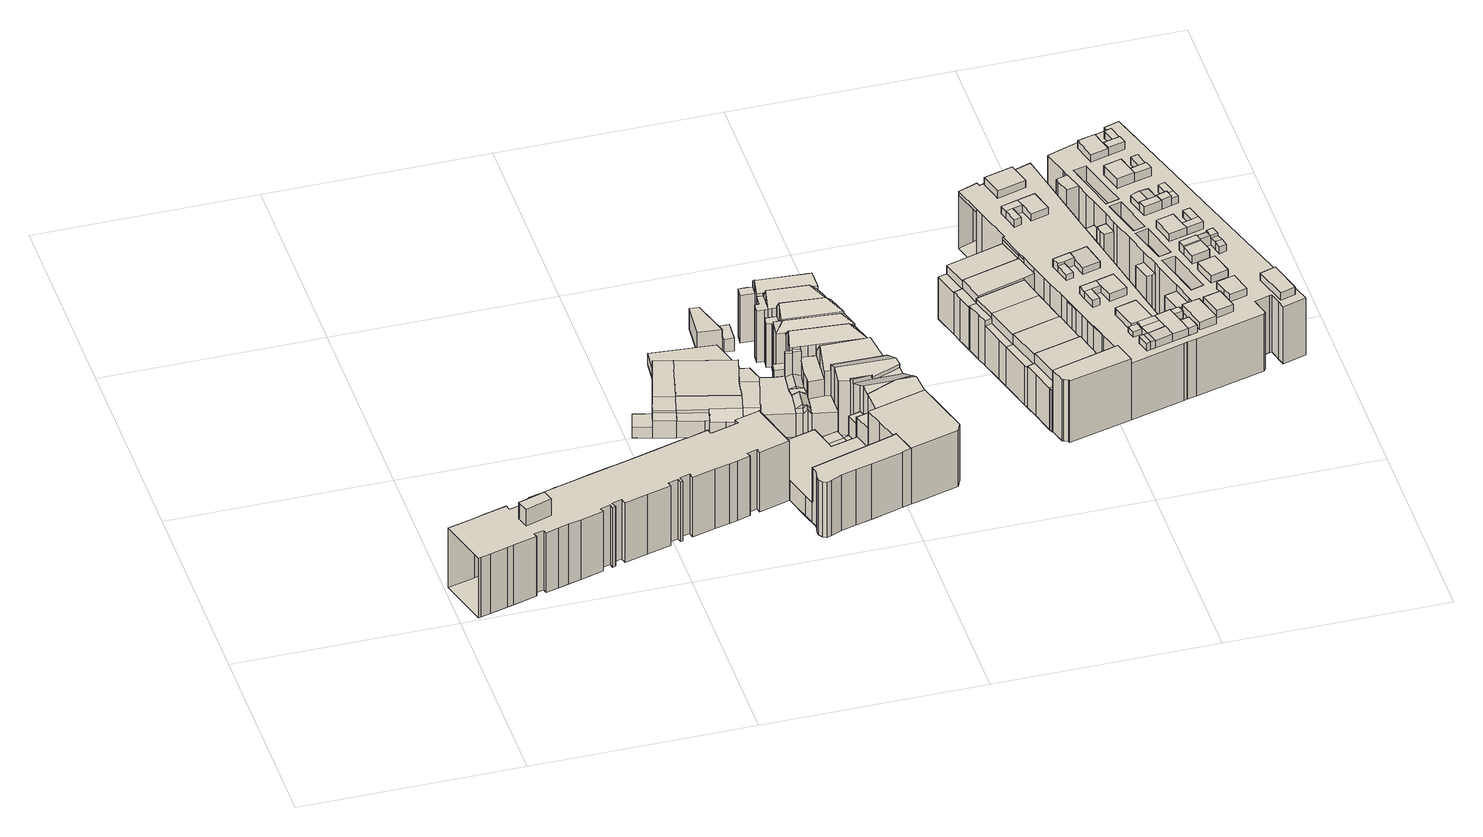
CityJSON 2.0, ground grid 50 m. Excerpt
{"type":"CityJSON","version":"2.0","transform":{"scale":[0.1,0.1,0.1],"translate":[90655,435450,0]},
"CityObjects":{
"building1":{"type":"Building","attributes":{"TerrainHeight":3.5,"bron_tex":"UltraCAM-X 10cm juni 2008","voll_tex":"complete","bron_geo":"Lidar 15-30 punten - nov. 2008","status":"1"},"geometry":[{"type":"MultiSurface","lod":"2","boundaries":[[[0,1,2,3]],[[4,5,6,7,8,9,10,11,12,13,14,15,16,17,18,19,20,21,22,23,24,25,26,27,28,29,26,25,30,31,32,33,34,35,36,37,38,39,40,41,42,43,44,45,46,47,48,49,50,51,52,53,54,55,56,57,58,59,60,61,62,63,64,65,66,67,68,69,70,71,72,73]],[[74,75,76,77,78,79,80,81,82,83,84,85,86,87,88,89,90,91,92,93,94,95,96,97,98,99,100,101,102,103,104,105,106,107,108,109,110,111,112,113,114,115,116,117,118,119,120,121,122,123,124,125,126,127,128,129,130,131]],[[0,3,26,29]],[[3,2,27,26]],[[2,1,28,27]],[[1,0,29,28]],[[38,37,123,122]],[[37,36,124,123]],[[36,35,125,124]],[[35,34,126,125]],[[34,33,127,126]],[[33,32,128,127]],[[32,31,129,128]],[[31,30,130,129]],[[30,25,131,130]],[[25,24,132,131]],[[24,23,74,132]],[[23,22,133,74]],[[22,21,75,133]],[[21,20,134,75]],[[20,19,76,134]],[[19,18,135,76]],[[18,17,77,135]],[[17,16,78,77]],[[16,15,79,78]],[[15,14,80,79]],[[14,13,81,80]],[[13,12,136,81]],[[12,11,82,136]],[[11,10,83,82]],[[10,9,84,83]],[[9,8,85,84]],[[8,7,86,85]],[[7,6,87,86]],[[5,4,89,88]],[[4,73,90,89]],[[73,72,91,90]],[[72,71,92,91]],[[71,70,93,92]],[[70,69,137,93]],[[69,68,94,137]],[[68,67,95,94]],[[67,66,96,95]],[[66,65,97,96]],[[65,64,98,97]],[[64,63,99,98]],[[63,62,100,99]],[[62,61,101,100]],[[61,60,102,101]],[[60,59,103,102]],[[59,58,104,103]],[[58,57,105,104]],[[57,56,106,105]],[[56,55,107,106]],[[55,54,108,107]],[[54,53,109,108]],[[53,52,110,109]],[[52,51,111,110]],[[51,50,112,111]],[[50,49,138,112]],[[49,48,113,138]],[[48,47,114,113]],[[47,46,115,114]],[[46,45,116,115]],[[45,44,117,116]],[[44,43,118,117]],[[43,42,139,118]],[[42,41,119,139]],[[41,40,120,119]],[[40,39,121,120]]]}]},
"building2":{"type":"Building","attributes":{"TerrainHeight":2.77,"bron_tex":"UltraCAM-X 10cm juni 2008","voll_tex":"complete","bron_geo":"Lidar 15-30 punten - nov. 2008","status":"1"},"geometry":[{"type":"MultiSurface","lod":"2","boundaries":[[[140,141,142,143,144]],[[145,146,147,148,149]],[[140,144,146,145]],[[144,143,147,146]],[[143,142,148,147]],[[142,141,150,151]]]}]},
"building3":{"type":"Building","attributes":{"TerrainHeight":3.43,"bron_tex":"UltraCAM-X 10cm juni 2008","voll_tex":"complete","bron_geo":"Lidar 15-30 punten - nov. 2008","status":"1"},"geometry":[{"type":"MultiSurface","lod":"2","boundaries":[[[152,153,154,155,156,157,158,159,160,161,162,163,164,165,166]],[[167,168,169,170,171,172,173,174,175,176,177,178]],[[179,180,181,182,183,184,185,186,187,188,189,190,191,192,193,194,195,196,197,198,199,200,88,87]],[[201,202,88,87]],[[202,201,6,5]],[[152,166,178,177]],[[164,163,188,187]],[[163,162,189,188]],[[162,161,190,189]],[[161,160,191,190]],[[160,159,192,191]],[[159,158,193,192]],[[158,157,194,193]],[[157,156,195,194]],[[156,155,196,195]],[[155,154,197,196]],[[154,153,198,197]],[[153,152,203,198]],[[173,172,179,87]],[[172,171,180,179]],[[171,170,181,180]],[[170,169,182,181]],[[177,176,199,203]],[[176,175,200,199]],[[175,174,88,200]]]}]},
"building4":{"type":"Building","attributes":{"TerrainHeight":2.55,"bron_tex":"UltraCAM-X 10cm juni 2008","voll_tex":"complete","bron_geo":"Lidar 15-30 punten - nov. 2008","status":"1"},"geometry":[{"type":"MultiSurface","lod":"2","boundaries":[[[204,205,206,207]],[[208,209,210,211]],[[212,213,214,215,216,217,218,219]],[[220,221,222,223]],[[224,225,226,227]],[[225,228,229,226]],[[230,231,232,233]],[[234,235,236,237,238]],[[239,240,241,242,243,244]],[[245,246,247,248]],[[249,250,251,252,253,254,255,256,257,258]],[[259,260,261]],[[262,263,264,265,266,267,268]],[[268,267,269,270]],[[271,272,273,274,275]],[[274,273,276]],[[275,274,276,277]],[[209,278,279,280,210]],[[281,282,283,284,285]],[[286,287,288,289,290]],[[291,208,211,292,293]],[[283,294,295,284]],[[292,211,296,297]],[[298,299,300,301,302]],[[303,304,305,306]],[[307,308,309,310]],[[311,307,310,312]],[[251,313,314,252]],[[313,315,316,314]],[[317,318,319,320,321,151,150]],[[322,323,324,325,326,327,328,329,330,331,332,333,334,335,336,145,149,148,337,338,339,340]],[[259,261,265,264]],[[261,260,341,342]],[[260,259,326,325]],[[262,268,343,240]],[[267,266,324,344]],[[266,265,345,346]],[[264,263,327,326]],[[263,262,347,327]],[[268,270,241,343]],[[270,269,273,272]],[[269,267,344,348]],[[349,280,288]],[[280,279,318,317]],[[350,285,301]],[[285,284,209,351]],[[283,282,331,352]],[[282,281,353,331]],[[286,354,211]],[[290,289,141,355]],[[289,288,317,150]],[[349,287,210]],[[287,286,211,210]],[[291,293,206,356]],[[293,292,357,336]],[[208,291,306,305]],[[284,295,278,209]],[[294,283,352,330]],[[292,297,145,357]],[[297,296,355,140]],[[296,354,290]],[[350,300,281]],[[300,299,332,353]],[[299,298,358,332]],[[303,306,356,205]],[[305,304,298,302]],[[304,303,333,358]],[[212,219,316,359]],[[219,218,223,222]],[[218,217,309,308]],[[215,214,360,322]],[[213,212,243,242]],[[220,361,311]],[[362,223,308]],[[222,363,316]],[[364,221,252]],[[221,220,253,252]],[[365,226,366]],[[225,224,328,367]],[[226,368,366]],[[228,225,367,369]],[[230,233,236,235]],[[232,231,217,216]],[[231,230,310,309]],[[234,238,255,254]],[[238,237,340,370]],[[235,234,312,310]],[[239,244,229,228]],[[240,239,369,347]],[[245,248,251,250]],[[248,371,251]],[[247,246,224,227]],[[246,245,372,328]],[[249,258,330,329]],[[373,257,279,278]],[[258,373,295,294]],[[257,256,319,318]],[[256,255,370,339]],[[250,249,329,372]],[[362,307,374]],[[311,312,254,253]],[[307,361,374]],[[364,314,375]],[[313,371,247]],[[314,363,375]],[[359,315,244,243]],[[365,313,227]],[[315,368,229]],[[271,275,376,213]],[[272,271,242,241]],[[276,273,348,323]],[[275,277,214,376]],[[277,276,323,360]],[[151,321,337,148]],[[321,320,338,337]],[[320,319,339,338]],[[204,207,335,334]],[[207,206,336,335]],[[205,204,334,333]],[[351,208,302,301]]]}]},
"building5":{"type":"Building","attributes":{"TerrainHeight":3.27,"bron_tex":"UltraCAM-X 10cm juni 2008","voll_tex":"complete","bron_geo":"Lidar 15-30 punten - nov. 2008","status":"1"},"geometry":[{"type":"MultiSurface","lod":"2","boundaries":[[[377,378,379,380,381]],[[382,383,384,385,386]],[[378,377,382,386]],[[377,381,383,382]],[[381,380,384,383]],[[380,379,387,388]],[[379,378,386,385]]]}]},
"building6":{"type":"Building","attributes":{"TerrainHeight":3.29,"bron_tex":"UltraCAM-X 10cm juni 2008","voll_tex":"complete","bron_geo":"Lidar 15-30 punten - nov. 2008","status":"1"},"geometry":[{"type":"MultiSurface","lod":"2","boundaries":[[[388,387,389,390,391]],[[384,392,393,394,385]],[[388,391,392,384]],[[391,390,393,392]],[[390,389,394,393]],[[389,387,385,394]]]}]},
"building7":{"type":"Building","attributes":{"TerrainHeight":3.61,"bron_tex":"UltraCAM-X 10cm juni 2008","voll_tex":"complete","bron_geo":"Lidar 15-30 punten - nov. 2008","status":"1"},"geometry":[{"type":"MultiSurface","lod":"2","boundaries":[[[395,396,397,398]],[[399,400,401,402]],[[403,404,405,406]],[[404,407,408,405]],[[342,341,409,410,411,412,413]],[[414,346,345]],[[410,415,411]],[[325,324,416,417,418,419,420,421,422]],[[342,413,414,345]],[[413,412,416,423]],[[410,409,402,424]],[[409,341,325,422]],[[346,414,423,324]],[[415,410,424,401]],[[395,398,425,421]],[[397,396,426,417]],[[396,395,405,408]],[[399,402,422,425]],[[401,400,417,427]],[[400,399,398,397]],[[403,406,420,419]],[[406,405,421,420]],[[404,403,419,428]],[[408,407,418,426]],[[407,404,428,418]]]}]},
"building8":{"type":"Building","attributes":{"TerrainHeight":3.09,"bron_tex":"UltraCAM-X 10cm juni 2008","voll_tex":"complete","bron_geo":"Lidar 15-30 punten - nov. 2008","status":"1"},"geometry":[{"type":"MultiSurface","lod":"2","boundaries":[[[429,430,431,432,433]],[[434,435,436,437,431,430]],[[431,437,432]],[[434,430,429]],[[438,439,440,441,442]],[[443,444,445]],[[446,447,448]],[[448,445,444,446]],[[443,447,446,444]],[[449,450,323,322,340,451,452,453,454]],[[429,433,440,439]],[[437,436,360,323]],[[436,435,322,360]],[[455,434,237,236]],[[456,455,233,232]],[[435,456,216,215]],[[432,437,323,457]],[[434,429,451,340]],[[438,442,453,452]],[[442,441,454,453]],[[439,438,452,451]],[[443,445,449,454]],[[448,447,457,450]],[[445,448,450,449]],[[447,458,433,432]],[[458,443,441,440]]]}]},
"building9":{"type":"Building","attributes":{"TerrainHeight":3.36,"bron_tex":"UltraCAM-X 10cm juni 2008","voll_tex":"complete","bron_geo":"Lidar 15-30 punten - nov. 2008","status":"1"},"geometry":[{"type":"MultiSurface","lod":"2","boundaries":[[[459,460,461,462,463,464,465,466,467,468,469]],[[183,470,471,472,473,474,475,187,186,185,184]],[[460,459,470,183]],[[459,469,471,470]],[[469,468,472,471]],[[468,467,473,472]],[[467,466,474,473]],[[466,465,475,474]],[[465,464,187,475]],[[464,463,165,164]],[[463,462,166,165]],[[462,461,167,178]],[[461,460,168,167]]]}]},
"building10":{"type":"Building","attributes":{"TerrainHeight":3.51,"bron_tex":"UltraCAM-X 10cm juni 2008","voll_tex":"complete","bron_geo":"Lidar 15-30 punten - nov. 2008","status":"1"},"geometry":[{"type":"MultiSurface","lod":"2","boundaries":[[[476,477,478,479,480]],[[481,482,483,484,485]],[[486,481,485]],[[417,416,470,183,182]],[[482,481,411,415]],[[485,484,470,487]],[[484,483,488,470]],[[483,482,476,480]],[[481,486,412,411]],[[486,485,487,416]],[[477,476,427,417]],[[480,479,183,488]],[[479,478,169,168]],[[478,477,417,182]]]}]},
"building11":{"type":"Building","attributes":{"TerrainHeight":3.17,"bron_tex":"UltraCAM-X 10cm juni 2008","voll_tex":"complete","bron_geo":"Lidar 15-30 punten - nov. 2008","status":"1"},"geometry":[{"type":"MultiSurface","lod":"2","boundaries":[[[489,490,491,492,493,494,495]],[[496,497,498,499]],[[500,501,497,496]],[[497,501,498]],[[502,450,449,503,504,505]],[[496,499,491,506]],[[499,498,502,507]],[[500,496,506,490]],[[501,500,508,450]],[[498,501,450,502]],[[494,493,505,504]],[[493,492,509,505]],[[492,491,507,509]],[[490,489,449,508]],[[489,495,503,449]],[[495,494,504,503]]]}]},
"building12":{"type":"Building","attributes":{"TerrainHeight":3.29,"bron_tex":"UltraCAM-X 10cm juni 2008","voll_tex":"complete","bron_geo":"Lidar 15-30 punten - nov. 2008","status":"1"},"geometry":[{"type":"MultiSurface","lod":"2","boundaries":[[[510,511,512,513,514,515,516]],[[517,518,519,520]],[[518,521,519]],[[522,523,521,518,517]],[[524,502,505,525,526,527,528]],[[517,529,530]],[[520,519,524,531]],[[519,521,502,524]],[[522,517,530,512]],[[521,523,509,502]],[[523,522,532,509]],[[510,516,526,525]],[[516,515,527,526]],[[515,514,528,527]],[[514,513,531,528]],[[513,529,520]],[[512,511,505,532]],[[511,510,525,505]]]}]},
"building13":{"type":"Building","attributes":{"TerrainHeight":3.31,"bron_tex":"UltraCAM-X 10cm juni 2008","voll_tex":"complete","bron_geo":"Lidar 15-30 punten - nov. 2008","status":"1"},"geometry":[{"type":"MultiSurface","lod":"2","boundaries":[[[533,534,535,536,537]],[[534,538,539,540,535]],[[541,542,543,544,545]],[[546,524,528,547,548,549]],[[541,545,549,548]],[[545,544,550,549]],[[544,543,551,550]],[[542,541,548,547]],[[534,533,547,552]],[[533,537,543,542]],[[537,536,546,551]],[[536,535,553,546]],[[538,534,552,528]],[[535,540,524,553]],[[540,539,531,524]],[[539,538,528,531]]]}]},
"building14":{"type":"Building","attributes":{"TerrainHeight":3.28,"bron_tex":"UltraCAM-X 10cm juni 2008","voll_tex":"complete","bron_geo":"Lidar 15-30 punten - nov. 2008","status":"1"},"geometry":[{"type":"MultiSurface","lod":"2","boundaries":[[[554,555,556,557]],[[558,559,560,561,562,563]],[[564,565,566,567,568]],[[569,570,571,572,573,574]],[[555,554,575,576]],[[554,557,559,558]],[[556,555,565,564]],[[558,563,577,578]],[[562,561,579,580]],[[561,560,581,579]],[[582,583,584,585]],[[583,582,563,562]],[[566,565,586,587]],[[568,567,574,573]],[[567,566,569,574]]]}]},
"building15":{"type":"Building","attributes":{"TerrainHeight":3.28,"bron_tex":"UltraCAM-X 10cm juni 2008","voll_tex":"complete","bron_geo":"Lidar 15-30 punten - nov. 2008","status":"1"},"geometry":[{"type":"MultiSurface","lod":"2","boundaries":[[[557,556,588,589]],[[590,560,559,591]],[[592,593,564,568,594,595]],[[596,597,598,599,600,601,602,603,604,605]],[[572,606,607,608,609,610,611,612,573]],[[557,589,591,559]],[[588,556,564,593]],[[560,590,613,581]],[[614,615,616,617]],[[592,595,612,611]],[[595,594,618,612]],[[594,568,573,618]],[[598,597,593,592]],[[597,596,589,588]],[[596,605,590,591]],[[605,604,619,620]],[[604,603,615,614]],[[603,602,607,606]],[[602,601,608,607]],[[601,600,609,608]],[[600,599,610,609]],[[599,598,611,610]]]}]},
"building16":{"type":"Building","attributes":{"TerrainHeight":3.72,"bron_tex":"UltraCAM-X 10cm juni 2008","voll_tex":"complete","bron_geo":"Lidar 15-30 punten - nov. 2008","status":"1"},"geometry":[{"type":"MultiSurface","lod":"2","boundaries":[[[621,622,576,575]],[[623,624,578,577,625,626,627]],[[586,628,629,630,587]],[[631,632,633,570,569]],[[622,621,634,635]],[[621,575,578,624]],[[576,622,628,586]],[[624,623,636,637]],[[638,639,625,577]],[[640,641,623,627]],[[629,628,642,643]],[[587,630,644,569]],[[630,629,631,644]]]}]},
"building17":{"type":"Building","attributes":{"TerrainHeight":3.9,"bron_tex":"UltraCAM-X 10cm juni 2008","voll_tex":"complete","bron_geo":"Lidar 15-30 punten - nov. 2008","status":"1"},"geometry":[{"type":"MultiSurface","lod":"2","boundaries":[[[645,646,635,634]],[[647,648,649,650,637,636]],[[651,643,642,652,653]],[[654,655,656,632,631]],[[645,634,637,650]],[[635,646,652,642]],[[657,658,647,636]],[[643,651,659,631]],[[651,653,654,659]]]}]},
"building18":{"type":"Building","attributes":{"TerrainHeight":3.89,"bron_tex":"UltraCAM-X 10cm juni 2008","voll_tex":"complete","bron_geo":"Lidar 15-30 punten - nov. 2008","status":"1"},"geometry":[{"type":"MultiSurface","lod":"2","boundaries":[[[660,646,645,661,662,663]],[[664,665,666,667,668]],[[669,670,671,672]],[[673,674,675,676,655,654]],[[660,663,677,678]],[[663,662,679,680]],[[662,661,675,674]],[[661,645,669,672]],[[646,660,668,667]],[[664,668,678,673]],[[667,666,653,652]],[[666,665,681,654]],[[665,664,673,681]],[[672,671,676,675]],[[670,669,650,649]],[[682,683,684,685]],[[683,682,673,686]]]}]},
"building19":{"type":"Building","attributes":{"TerrainHeight":4.02,"bron_tex":"UltraCAM-X 10cm juni 2008","voll_tex":"complete","bron_geo":"Lidar 15-30 punten - nov. 2008","status":"1"},"geometry":[{"type":"MultiSurface","lod":"2","boundaries":[[[680,679,687]],[[688,689,690,691,692,693]],[[694,695,696,697,685,684]],[[698,699,700,701,674,673]],[[680,687,702,677]],[[692,691,703,704]],[[689,688,674,701]],[[688,693,687,679]],[[693,692,695,694]],[[705,706,691,690]],[[696,695,707,708]],[[694,684,686,702]],[[685,697,709,673]],[[697,696,698,709]]]}]},
"building20":{"type":"Building","attributes":{"TerrainHeight":4.2,"bron_tex":"UltraCAM-X 10cm juni 2008","voll_tex":"complete","bron_geo":"Lidar 15-30 punten - nov. 2008","status":"1"},"geometry":[{"type":"MultiSurface","lod":"2","boundaries":[[[704,703,710,711,712]],[[707,713,714,715,708]],[[716,717,699,698]],[[712,711,718,719]],[[711,710,717,718]],[[704,712,713,707]],[[720,721,710,703]],[[715,714,722,716]],[[714,713,719,722]],[[708,715,716,698]]]}]},
"building21":{"type":"Building","attributes":{"TerrainHeight":3.38,"bron_tex":"UltraCAM-X 10cm juni 2008","voll_tex":"complete","bron_geo":"Lidar 15-30 punten - nov. 2008","status":"1"},"geometry":[{"type":"MultiSurface","lod":"2","boundaries":[[[723,724,725,726]],[[727,728,729,730]],[[731,732,733,734,735]],[[736,737,738,739,740]],[[741,742,743,737,736]],[[742,744,745,743]],[[746,747,748,749]],[[750,751,752,753]],[[754,755,756,757,758]],[[759,760,761,762,763]],[[764,765,766,767]],[[768,769,770,771]],[[772,773,774,775,776]],[[777,778,779,773,772]],[[778,780,781,779]],[[782,783,784,785,786]],[[787,788,789,790,791]],[[792,793,794,795]],[[796,797,798,799]],[[800,801,802,803,804,805]],[[803,802,806,807]],[[808,809,810,811]],[[812,813,809,808]],[[814,815,816,817]],[[818,811,819,820]],[[821,818,820,800,822]],[[823,824,825,826,827]],[[828,829,830,831]],[[829,832,833,830]],[[834,835,836,837]],[[838,839,835,840]],[[841,842,843,844]],[[845,846,847,848]],[[849,850,851,852,853]],[[852,851,854,855,856]],[[857,856,855,858]],[[859,860,861,862,863,864]],[[865,866,867,868]],[[868,867,869,870]],[[871,872,873,874]],[[875,876,877,878]],[[879,880,881,882]],[[883,879,882,884]],[[885,886,822,887]],[[888,889,890,891,892]],[[893,894,895,896,897]],[[898,899,900,901]],[[902,903,904,905]],[[906,907,908,909]],[[910,911,912,913]],[[914,915,916,917,918]],[[919,920,921,922]],[[923,924,923,925]],[[926,927,928,927]],[[580,579,581,579]],[[929,930,931,932,933,934]],[[935,936,937,938,939,940,941,942,943]],[[944,945,946,947,948,949,950,951,952,953,954,955,956,957,958,959,960,961,962,963,964,965,966,967,968,969,970,971,972,973,974,975,976,977,978,979,980,981,982,983,984,985,986,987,988,989,990,991,992,993,994,995,996,997,998,999,1000,1001,1002,1003,1004,1005,1006,1007,1008,1009,1010,1011,1012,1013,1014,1015,1016,1017,1018,1019,1020,1021,1014,1013,1022,1007,1006,1023,1000,999,1024,993,992,985,984,1025,982,981,978,977,974,973,970,969,1026,967,966,1027,1028,1029,1030,1031,1028,1027,1032,1033,1034,965,964,1035,962,961,1036,959,958,1037,1038,1039,1040,1041,1042,1043,1044,1045,1046,1047,1048,1049,954,953,1050,1051,1052,1053,1054,951,950,1055,1056,1057,1058,1059,948,947,1060,1061,1062,1063,1064,1065,1066,1067,1068,585,584,1069,1070,1071,617,616,1072,1073,1074,1075,1076,1077,1078,1079,1080,1081,1082,1083,1084,1085,1086,1087,1088,1089,1090,1091,1092,1093,1094,1095,1096,1097,1098,1099,1100,1101,1102,1103,1104,1105,1106,1107,1108,1109,1110,1111,1112,1113,1114,1115,1116,1117,1118,1119,1120,1121,1122,1123,1120,1119,1124,1113,1112,1125,1126,1127,1128,1129,1130,1131,1132,1133,1134]],[[1135,1136,1137,1138,1139,1140]],[[1141,1142,1143,1144,1145,1146,1147,1148,1149,1150,606,572,571,570,633,632,656,655,676,701,700,699,717,1151,1152,1153,1154,1155,1156,1157,1158,1159,1160,1161,1162,1163,1164,1165,1166,1167,1168,1169,1170,1171,1172,1173,1174,1175,1176,1177,1178,1179,1180,1181,1182,1183,1184,1185,1186,1187,1188,1189]],[[750,753,1029,1028]],[[753,752,1030,1029]],[[752,751,1031,1030]],[[751,750,1028,1031]],[[754,758,1190,1191]],[[758,757,949,948]],[[757,756,950,949]],[[756,755,1055,950]],[[759,763,1191,1192]],[[763,762,755,754]],[[762,761,1056,1055]],[[761,760,764,767]],[[760,759,1059,1193]],[[767,766,1057,1056]],[[766,765,1058,1057]],[[765,764,1193,1058]],[[731,735,935,943]],[[734,733,1174,1173]],[[733,732,1194,1174]],[[732,731,1175,1194]],[[736,740,951,1195]],[[740,739,952,951]],[[739,738,953,952]],[[738,737,1050,953]],[[741,736,1195,1054]],[[737,743,1051,1050]],[[742,741,1054,1196]],[[743,745,1052,1051]],[[745,744,1053,1052]],[[744,742,1196,1053]],[[768,771,1026,969]],[[771,770,967,1026]],[[770,769,968,967]],[[769,768,969,968]],[[772,776,1119,1197]],[[776,775,1124,1119]],[[775,774,1113,1124]],[[774,773,1114,1113]],[[777,772,1197,1118]],[[773,779,1115,1114]],[[778,777,1118,1198]],[[779,781,1116,1115]],[[781,780,1117,1116]],[[780,778,1198,1117]],[[782,786,993,1024]],[[786,785,994,993]],[[785,784,788,787]],[[784,783,999,1199]],[[783,782,1024,999]],[[787,791,995,994]],[[791,790,794,793]],[[790,789,1200,1201]],[[789,788,1199,998]],[[792,795,997,996]],[[795,794,1201,1202]],[[793,792,996,995]],[[796,799,1203,1204]],[[799,798,958,957]],[[798,797,1037,958]],[[800,805,1204,1205]],[[805,804,797,796]],[[804,803,1038,1037]],[[802,801,1206,1207]],[[1208,800,1205,1209]],[[803,807,1039,1038]],[[807,806,1040,1039]],[[806,802,1207,1210]],[[808,811,1211,1212]],[[811,810,815,814]],[[810,809,1213,1214]],[[812,808,1212,1215]],[[809,813,1216,1213]],[[813,812,1043,1042]],[[1217,817,819]],[[817,816,801,819]],[[816,815,1218,1041]],[[820,1208,1209,1219]],[[1217,811,814]],[[811,818,1045,1044]],[[822,800,956,955]],[[800,820,1219,1205]],[[818,821,826,825]],[[823,827,1048,1047]],[[825,824,1046,1045]],[[824,823,1047,1046]],[[1220,830,1221,1222]],[[831,1220,1223,1224]],[[829,828,1225,1226]],[[830,833,1227,1221]],[[833,832,1017,1016]],[[832,829,1226,1228]],[[834,837,1015,1229]],[[837,836,1224,1015]],[[836,835,828,831]],[[834,840,835]],[[838,840,1229,1230]],[[835,839,1019,1018]],[[839,1231,843]],[[841,844,1230,1014]],[[844,1231,838]],[[843,842,845,848]],[[842,841,1014,1232]],[[848,847,1020,1019]],[[847,846,1021,1020]],[[846,845,1232,1021]],[[849,853,1007,1022]],[[853,852,1008,1007]],[[851,850,1233,1234]],[[850,849,1022,1013]],[[852,856,1009,1008]],[[855,854,1012,1235]],[[854,851,1234,1236]],[[857,858,1011,1010]],[[858,855,1235,1011]],[[856,857,1010,1009]],[[859,864,966,965]],[[864,863,1027,966]],[[863,862,1032,1027]],[[862,861,1033,1032]],[[861,860,1034,1033]],[[860,859,965,1034]],[[865,868,1237,1023]],[[866,865,1023,1238]],[[868,870,1000,1237]],[[870,869,1001,1000]],[[1239,874,869,867]],[[871,1239,867,866]],[[873,872,1006,1240]],[[872,871,1238,1006]],[[875,878,1002,1001]],[[878,877,880,879]],[[877,876,1240,1241]],[[876,875,874,873]],[[882,881,1005,1242]],[[881,880,1241,1005]],[[883,884,1004,1003]],[[884,882,1242,1004]],[[879,883,1003,1002]],[[885,887,954,1049]],[[887,822,955,954]],[[821,886,827,826]],[[886,885,1049,1048]],[[888,892,986,985]],[[892,891,987,986]],[[890,889,1243,1244]],[[889,888,985,992]],[[893,897,988,987]],[[897,896,900,899]],[[896,895,991,1245]],[[895,894,1244,1246]],[[894,893,891,890]],[[898,901,990,989]],[[901,900,1245,990]],[[899,898,989,988]],[[902,905,960,959]],[[905,904,961,960]],[[904,903,1036,961]],[[903,902,959,1036]],[[906,909,1122,1121]],[[909,908,1123,1122]],[[908,907,1120,1123]],[[907,906,1121,1120]],[[910,913,964,963]],[[913,912,1035,964]],[[912,911,962,1035]],[[911,910,963,962]],[[915,914,1171,1170]],[[918,917,1247,1168]],[[917,916,1169,1247]],[[916,915,1170,1169]],[[925,923,648,647]],[[923,924,649,648]],[[928,927,626,625]],[[927,926,627,626]],[[933,932,1248,1166]],[[932,931,1167,1248]],[[930,929,1249,1164]],[[929,934,1165,1249]],[[934,933,1166,1165]],[[938,937,1250,1179]],[[937,936,1180,1250]],[[943,942,1176,1175]],[[942,941,1177,1176]],[[941,940,1178,1177]],[[940,939,1251,1178]],[[939,938,1179,1251]],[[1132,1131,1252,1152]],[[1131,1130,1153,1252]],[[1130,1129,1154,1153]],[[1129,1128,1155,1154]],[[1128,1127,1156,1155]],[[1127,1126,1157,1156]],[[1126,1125,1158,1157]],[[1125,1112,1159,1158]],[[1112,1111,1253,1159]],[[1111,1110,1160,1253]],[[1110,1109,1161,1160]],[[1109,1108,1162,1161]],[[1108,1107,1163,1162]],[[1107,1106,1164,1163]],[[1106,1105,931,930]],[[1105,1104,1254,1167]],[[1104,1103,1168,1254]],[[1103,1102,914,918]],[[1102,1101,1172,1171]],[[1101,1100,1255,1172]],[[1100,1099,1173,1255]],[[1099,1098,735,734]],[[1098,1097,936,935]],[[1097,1096,1256,1180]],[[1096,1095,1181,1256]],[[1094,1093,1185,1184]],[[1093,1092,1257,1185]],[[1092,1091,1186,1257]],[[1091,1090,1187,1186]],[[1090,1089,1188,1187]],[[1089,1088,1189,1188]],[[1088,1087,1141,1189]],[[1087,1086,1258,1141]],[[1086,1085,1142,1258]],[[1084,1083,1144,1143]],[[1083,1082,1259,1144]],[[1082,1081,1145,1259]],[[1081,1080,1260,1145]],[[1080,1079,1146,1260]],[[1079,1078,1261,1146]],[[1078,1077,1147,1261]],[[1077,1076,1148,1147]],[[1076,1075,1149,1148]],[[1075,1074,1262,1149]],[[1074,1073,1150,1262]],[[1073,1072,1263,1150]],[[1072,616,606,1263]],[[1071,1070,581,613]],[[1070,1069,579,581]],[[1069,584,580,579]],[[585,1068,639,638]],[[1068,1067,927,928]],[[1067,1066,926,927]],[[1066,1065,641,640]],[[1065,1064,658,657]],[[1064,1063,923,925]],[[1063,1062,924,923]],[[1062,1061,671,670]],[[1061,1060,701,676]],[[1060,947,690,689]],[[947,946,706,705]],[[946,945,721,720]],[[945,944,1151,717]],[[944,1134,1264,1151]],[[1134,1133,1265,1264]],[[1133,1132,1266,1267]],[[948,1059,1192,1190]],[[1044,1043,1215,1211]],[[1042,1218,1214,1216]],[[1041,1040,1210,1206]],[[957,956,1205,1203]],[[983,982,728,727]],[[982,1025,729,728]],[[1025,984,730,729]],[[984,983,727,730]],[[992,991,1246,1243]],[[980,979,747,746]],[[979,978,748,747]],[[978,981,749,748]],[[981,980,746,749]],[[998,997,1202,1200]],[[976,975,921,920]],[[975,974,922,921]],[[974,977,919,922]],[[977,976,920,919]],[[972,971,724,723]],[[971,970,725,724]],[[970,973,726,725]],[[973,972,723,726]],[[1013,1012,1236,1233]],[[1018,1017,1228,1225]],[[1016,1223,1222,1227]],[[620,619,617,1071]],[[1138,1137,1268,1183]],[[1137,1136,1184,1268]],[[1136,1135,1095,1094]],[[1135,1140,1182,1181]],[[1140,1139,1269,1182]],[[1139,1138,1183,1269]]]}]}
},
"vertices":[
[158,111,201],[166,85,201],[226,104,201],[218,130,201],[700,189,157],[769,208,157],[737,323,157],[681,308,157],[684,296,157],[620,278,157],[617,290,157],[585,281,157],[567,276,157],[564,276,157],[542,270,157],[487,254,157],[429,238,157],[407,232,157],[398,230,157],[384,226,157],[343,215,157],[328,211,157],[307,205,157],[270,195,157],[259,192,157],[249,189,157],[218,130,157],[226,104,157],[166,85,157],[158,111,157],[228,183,157],[197,175,157],[200,163,157],[148,148,157],[145,160,157],[114,152,157],[92,146,157],[69,139,157],[9,123,157],[41,7,157],[47,9,157],[70,15,157],[109,26,157],[123,30,157],[177,45,157],[174,55,157],[197,61,157],[200,51,157],[229,59,157],[253,66,157],[281,73,157],[333,88,157],[330,98,157],[353,104,157],[356,94,157],[362,96,157],[358,109,157],[381,115,157],[385,102,157],[438,117,157],[491,131,157],[489,142,157],[512,148,157],[515,138,157],[520,139,157],[517,152,157],[540,159,157],[543,146,157],[596,160,157],[630,169,157],[648,174,157],[677,182,157],[674,192,157],[697,199,157],[270,195,0],[328,211,0],[384,226,0],[407,232,0],[429,238,0],[487,254,0],[542,270,0],[564,276,0],[585,281,0],[617,290,0],[620,278,0],[684,296,0],[681,308,0],[737,323,0],[769,208,0],[700,189,0],[697,199,0],[674,192,0],[677,182,0],[648,174,0],[596,160,0],[543,146,0],[540,159,0],[517,152,0],[520,139,0],[515,138,0],[512,148,0],[489,142,0],[491,131,0],[438,117,0],[385,102,0],[381,115,0],[358,109,0],[362,96,0],[356,94,0],[353,104,0],[330,98,0],[333,88,0],[281,73,0],[229,59,0],[200,51,0],[197,61,0],[174,55,0],[177,45,0],[123,30,0],[70,15,0],[47,9,0],[41,7,0],[9,123,0],[69,139,0],[92,146,0],[114,152,0],[145,160,0],[148,148,0],[200,163,0],[197,175,0],[228,183,0],[249,189,0],[259,192,0],[307,205,0],[343,215,0],[398,230,0],[567,276,0],[630,169,0],[253,66,0],[109,26,0],
[609,678,29],[781,632,29],[783,632,29],[759,717,29],[613,729,29],[609,678,0],[613,729,0],[759,717,0],[783,632,0],[781,632,0],[781,632,26],[783,632,26],
[795,124,145],[799,109,145],[796,90,145],[796,81,145],[802,72,145],[811,68,145],[821,71,145],[846,82,146],[880,91,146],[916,101,146],[988,121,146],[988,122,146],[1009,128,146],[993,183,146],[984,180,146],[970,227,53],[957,270,53],[945,310,53],[885,294,53],[867,358,53],[774,333,53],[737,323,53],[769,208,53],[771,208,53],[788,148,53],[795,124,53],[984,180,53],[774,333,0],[867,358,0],[885,294,0],[945,310,0],[957,270,0],[970,227,0],[984,180,0],[993,183,0],[1009,128,0],[988,122,0],[988,121,0],[916,101,0],[880,91,0],[846,82,0],[821,71,0],[811,68,0],[802,72,0],[796,81,0],[796,90,0],[799,109,0],[788,148,0],[771,208,0],[737,323,158],[769,208,158],[795,124,0],
[515,501,28],[555,488,28],[567,533,28],[527,543,28],[609,501,52],[743,467,52],[754,512,52],[621,546,52],[880,451,106],[914,451,106],[920,531,106],[904,533,106],[887,534,106],[886,526,106],[880,483,106],[881,465,106],[848,487,66],[850,469,66],[881,465,66],[880,483,66],[856,406,59],[865,404,70],[868,421,70],[860,422,61],[873,402,60],[876,420,60],[869,528,129],[886,526,129],[887,534,129],[870,536,129],[853,530,127],[869,528,127],[870,536,127],[864,536,127],[854,537,127],[873,402,61],[928,391,61],[928,450,61],[914,451,61],[880,451,61],[876,420,61],[842,409,63],[856,406,63],[860,422,63],[844,424,63],[771,425,62],[842,409,62],[844,424,62],[850,469,62],[848,487,62],[853,530,62],[854,537,62],[828,539,62],[803,546,62],[772,431,62],[952,386,148],[955,374,154],[999,385,148],[928,391,144],[929,391,144],[952,386,142],[999,385,142],[1063,402,151],[1059,415,158],[928,418,158],[1049,448,142],[928,450,142],[914,451,126],[928,450,126],[1049,448,126],[1024,486,166],[917,488,166],[1028,523,126],[920,531,119],[780,458,52],[803,546,52],[761,557,52],[669,458,40],[702,449,40],[736,440,40],[743,467,55],[676,484,54],[621,546,53],[754,512,53],[761,557,51],[781,632,49],[651,667,48],[562,513,52],[574,557,52],[567,533,52],[772,431,40],[780,458,55],[651,667,49],[609,678,49],[603,475,44],[660,460,44],[669,458,44],[676,484,44],[609,501,44],[555,488,46],[603,475,46],[609,501,46],[562,513,46],[864,485,71],[880,483,65],[886,526,65],[869,528,71],[848,487,65],[853,530,65],[860,422,72],[865,467,72],[876,420,62],[881,465,62],[761,557,28],[803,546,28],[828,539,28],[804,627,26],[783,631,26],[904,533,0],[1028,523,0],[1063,402,0],[955,374,0],[952,386,0],[929,391,0],[856,406,0],[771,425,0],[772,431,0],[702,449,0],[660,460,0],[555,488,0],[515,501,0],[527,543,0],[567,533,0],[783,631,0],[804,627,0],[828,539,0],[864,536,0],[955,374,143],[999,385,138],[928,418,61],[1059,415,0],[999,385,132],[1063,402,141],[928,391,0],[1049,448,0],[754,516,52],[671,465,44],[676,484,52],[736,440,0],[669,458,0],[648,653,49],[651,667,29],[562,513,28],[574,557,0],[603,475,0],[880,451,62],[920,531,0],[850,487,66],[878,483,66],[876,466,66],[855,469,66],[866,422,68],[868,421,67],[865,404,0],[872,421,64],[873,402,0],[854,537,0],[845,424,63],[842,409,0],[780,458,62],[864,485,66],[865,467,66],[917,488,106],
[729,820,54],[723,737,54],[775,733,54],[764,770,54],[750,818,54],[729,820,0],[750,818,0],[764,770,0],[775,733,0],[723,737,0],[775,733,34],[764,770,34],
[777,725,34],[798,723,34],[801,770,34],[801,770,0],[798,723,0],[777,725,0],
[924,338,35],[932,309,35],[944,313,35],[936,341,35],[936,341,87],[944,313,87],[971,320,87],[963,348,87],[875,352,34],[883,327,34],[924,338,34],[917,363,34],[891,298,34],[932,309,34],[963,348,156],[966,339,161],[1035,338,161],[1077,350,155],[1067,385,138],[1067,385,132],[971,320,152],[1077,350,0],[944,313,0],[891,298,0],[875,352,0],[917,363,0],[924,338,0],[963,348,0],[1067,385,0],[966,339,87],[936,341,0],[932,309,0],[971,320,0],[883,327,0],
[867,561,159],[869,558,162],[995,548,162],[1014,570,134],[869,582,134],[864,536,135],[904,533,135],[920,531,135],[1028,523,135],[839,563,60],[867,561,60],[869,582,60],[849,583,60],[842,585,60],[849,583,140],[868,602,156],[854,623,140],[992,592,156],[1014,570,140],[1003,611,140],[854,623,0],[1003,611,0],[867,561,0],[839,563,0],[842,585,0],[849,583,0],[870,536,135],[887,534,135],[1014,570,0],[869,582,140],
[1090,307,148],[957,270,148],[970,227,148],[984,180,148],[993,183,148],[1009,128,148],[1010,127,148],[1119,157,148],[1128,175,148],[1115,219,148],[1102,264,148],[1090,307,0],[1102,264,0],[1115,219,0],[1128,175,0],[1119,157,0],[1010,127,0],
[971,320,103],[944,313,103],[945,310,103],[957,270,103],[982,277,103],[1035,338,162],[971,320,153],[982,277,131],[1090,307,147],[1081,338,162],[1077,350,156],[1081,338,0],[982,277,0],
[854,623,115],[871,622,115],[875,669,115],[865,670,115],[849,671,115],[847,651,115],[858,650,115],[873,645,169],[971,637,169],[989,660,142],[875,669,142],[871,622,144],[1003,611,144],[989,660,0],[858,650,0],[847,651,0],[849,671,0],[873,645,115],[875,669,0],[871,622,0],[865,670,0],
[833,673,136],[849,671,136],[857,670,136],[860,718,136],[846,719,136],[844,693,136],[834,693,136],[858,694,169],[950,686,169],[975,709,135],[860,718,135],[989,660,137],[857,670,137],[865,670,137],[975,709,0],[833,673,0],[834,693,0],[844,693,0],[846,719,0],[860,717,136],[858,694,136],[860,718,0],[857,670,0],
[848,743,161],[848,741,162],[968,732,162],[961,756,142],[850,765,142],[846,719,143],[860,718,143],[975,709,143],[818,745,126],[848,743,126],[850,765,126],[837,766,126],[820,767,126],[961,756,0],[848,743,0],[818,745,0],[820,767,0],[837,766,0],[850,765,0],[848,741,0],[968,732,0],
[1454,405,136],[1347,376,136],[1370,294,136],[1475,323,136],[1454,405,84],[1475,323,84],[1508,332,84],[1496,376,84],[1494,383,84],[1485,413,84],[1370,294,110],[1347,376,110],[1331,371,110],[1340,340,110],[1354,289,110],[1331,371,0],[1485,413,0],[1496,376,0],[1508,332,0],[1354,289,0],[1340,340,0],[1454,405,132],[1347,376,132],[1485,413,79],[1454,405,79],[1496,376,83],[1494,383,83],[1508,332,83],[1485,413,151],[1494,383,151],[1494,383,150],[1485,413,150],[1347,376,105],[1331,371,105],
[1373,284,136],[1477,313,136],[1511,323,84],[1477,313,84],[1358,280,110],[1373,284,110],[1355,286,110],[1357,279,110],[1477,313,162],[1373,284,162],[1358,280,162],[1369,244,162],[1372,244,162],[1381,239,162],[1382,235,162],[1526,272,162],[1517,304,162],[1511,323,162],[1526,272,0],[1382,235,0],[1381,239,0],[1372,244,0],[1369,244,0],[1358,280,0],[1357,279,0],[1511,323,83],[1517,304,151],[1526,272,151],[1526,272,150],[1517,304,150],[1355,286,0],[1517,304,161],[1511,323,161],
[1433,487,132],[1324,456,132],[1462,495,79],[1433,487,79],[1479,435,79],[1473,456,79],[1466,480,79],[1324,456,105],[1308,452,105],[1327,382,105],[1308,452,0],[1462,495,0],[1473,456,0],[1433,487,130],[1324,456,130],[1462,495,77],[1433,487,77],[1485,413,147],[1479,435,147],[1466,480,147],[1462,495,147],[1324,456,104],[1308,452,104],[1327,382,0],
[1412,568,130],[1301,537,130],[1457,513,77],[1451,534,77],[1438,575,77],[1412,568,77],[1300,480,104],[1301,537,104],[1285,532,104],[1285,532,0],[1438,575,0],[1451,534,0],[1462,495,145],[1457,513,145],[1300,480,0],
[1284,595,130],[1406,591,130],[1397,627,130],[1286,595,130],[1268,591,117],[1278,555,117],[1285,532,117],[1301,537,117],[1284,595,117],[1412,568,78],[1438,575,78],[1432,598,78],[1406,591,78],[1268,591,0],[1397,627,0],[1406,591,0],[1432,598,0],[1286,595,0],[1284,595,0],[1397,627,128],[1286,595,128],[1278,555,0],[1268,591,113],[1276,593,113],[1276,593,112],[1268,591,112],[1276,593,0],
[1288,596,128],[1397,627,135],[1421,636,135],[1409,675,135],[1404,693,135],[1272,656,135],[1288,596,135],[1288,596,112],[1272,656,112],[1252,650,112],[1258,626,112],[1252,650,0],[1404,693,0],[1409,675,0],[1421,636,0],[1288,596,0],[1404,693,133],[1272,656,133],[1409,675,144],[1404,693,144],[1272,656,110],[1252,650,110],[1258,626,0],
[1386,753,133],[1345,741,133],[1255,715,133],[1255,715,110],[1248,714,110],[1235,710,110],[1235,710,0],[1386,753,0],[1345,741,0],[1255,715,0],[1404,693,142],[1386,753,142],[1248,714,0],
[1682,586,104],[1713,474,104],[1743,483,104],[1713,594,104],[1589,927,110],[1623,801,109],[1654,809,109],[1619,935,110],[1592,762,125],[1596,748,125],[1600,734,125],[1622,739,125],[1614,768,125],[1526,536,169],[1531,518,169],[1540,484,170],[1580,495,170],[1566,547,169],[1487,526,169],[1492,507,169],[1508,512,169],[1501,474,169],[1517,478,169],[1627,791,109],[1653,698,109],[1681,706,109],[1655,799,109],[1860,466,169],[1882,390,169],[1916,400,170],[1895,476,170],[1498,639,170],[1503,620,169],[1512,587,167],[1552,598,167],[1538,650,170],[1459,628,171],[1464,610,171],[1480,614,171],[1503,620,171],[1498,639,171],[1464,610,165],[1473,576,165],[1489,580,165],[1480,614,165],[1745,537,169],[1759,485,169],[1799,496,169],[1785,548,169],[1444,841,169],[1449,822,169],[1458,789,169],[1498,800,169],[1484,852,169],[1405,830,169],[1410,812,169],[1426,816,169],[1419,778,169],[1435,783,169],[1646,896,175],[1660,844,175],[1700,855,175],[1695,873,175],[1686,907,175],[1695,873,173],[1700,855,173],[1739,865,173],[1734,884,173],[1718,880,173],[1709,913,171],[1718,880,168],[1734,884,168],[1725,917,171],[1646,400,168],[1651,384,168],[1671,389,168],[1666,405,168],[1610,390,169],[1629,319,169],[1665,329,169],[1657,360,169],[1651,384,169],[1646,400,169],[1686,334,169],[1677,365,169],[1570,334,170],[1578,306,170],[1588,308,169],[1580,337,169],[1560,331,169],[1568,303,169],[1580,337,168],[1588,308,168],[1629,319,170],[1621,348,170],[1574,360,169],[1621,348,169],[1615,371,169],[1569,379,169],[1604,388,169],[1548,374,164],[1554,355,164],[1574,360,164],[1569,379,164],[1555,376,164],[1794,609,168],[1799,592,170],[1815,596,170],[1810,613,168],[1803,575,168],[1819,580,168],[1789,627,175],[1794,609,175],[1810,613,175],[1805,632,175],[1766,621,171],[1771,603,175],[1789,627,171],[1726,610,173],[1731,592,173],[1771,603,173],[1766,621,173],[1731,592,171],[1740,558,171],[1780,569,171],[1771,603,171],[1701,696,169],[1715,644,169],[1755,655,169],[1750,673,169],[1741,707,169],[1794,665,169],[1789,684,169],[1773,679,169],[1764,713,169],[1780,717,169],[1765,463,169],[1773,434,169],[1773,433,169],[1779,414,169],[1819,424,169],[1806,474,169],[1674,793,168],[1683,760,168],[1703,765,171],[1694,798,171],[1724,770,168],[1715,804,168],[1683,760,173],[1688,741,173],[1729,752,173],[1724,770,173],[1724,770,175],[1729,752,175],[1752,758,175],[1747,777,175],[1747,777,169],[1752,758,169],[1768,762,169],[1763,781,169],[1738,810,169],[1754,814,169],[1539,437,169],[1555,376,169],[1587,450,169],[1618,997,170],[1632,945,169],[1672,956,169],[1667,975,169],[1658,1008,170],[1667,975,171],[1672,956,171],[1711,967,171],[1706,985,171],[1690,981,171],[1681,1014,169],[1690,981,169],[1706,985,169],[1697,1019,169],[1675,408,170],[1693,341,170],[1732,351,170],[1714,418,170],[1398,933,169],[1412,881,169],[1478,900,169],[1464,951,169],[1724,421,169],[1738,370,169],[1777,381,169],[1763,431,169],[1654,625,122],[1635,620,122],[1647,577,122],[1659,580,122],[1666,582,122],[1685,698,106],[1654,689,106],[1679,600,106],[1709,608,106],[1451,534,83],[1438,575,83],[1457,513,83],[1466,480,83],[1473,456,83],[1479,435,83],[1688,446,134],[1702,450,134],[1689,498,134],[1687,498,134],[1661,491,134],[1675,442,134],[1614,768,89],[1601,814,89],[1592,811,89],[1574,806,89],[1575,802,89],[1583,775,89],[1586,762,89],[1587,761,89],[1592,762,89],[1391,754,150],[1386,753,150],[1404,693,150],[1409,675,150],[1538,650,150],[1552,598,150],[1512,587,150],[1566,547,150],[1580,495,150],[1540,484,150],[1587,450,150],[1604,388,150],[1610,390,150],[1666,405,150],[1671,389,150],[1675,408,150],[1714,418,150],[1732,351,150],[1738,370,150],[1724,421,150],[1763,431,150],[1765,463,150],[1806,474,150],[1799,496,150],[1759,485,150],[1745,537,150],[1743,483,150],[1713,474,150],[1682,586,150],[1713,594,150],[1709,608,150],[1679,600,150],[1654,689,150],[1685,698,150],[1681,706,150],[1653,698,150],[1627,791,150],[1655,799,150],[1623,801,150],[1589,927,150],[1619,935,150],[1618,997,150],[1658,1008,150],[1667,975,150],[1690,981,150],[1681,1014,150],[1697,1019,150],[1711,967,150],[1632,945,150],[1686,907,150],[1695,873,150],[1718,880,150],[1709,913,150],[1725,917,150],[1739,865,150],[1660,844,150],[1715,804,150],[1724,770,150],[1747,777,150],[1738,810,150],[1754,814,150],[1768,762,150],[1688,741,150],[1741,707,150],[1750,673,150],[1773,679,150],[1764,713,150],[1780,717,150],[1794,665,150],[1715,644,150],[1726,610,150],[1805,632,150],[1819,580,150],[1803,575,150],[1794,609,150],[1771,603,150],[1780,569,150],[1740,558,150],[1701,696,150],[1674,793,150],[1646,896,150],[1654,809,150],[1785,548,150],[1819,424,150],[1860,466,150],[1895,476,150],[1916,400,150],[1882,390,150],[1779,414,150],[1773,433,150],[1773,434,150],[1777,381,150],[1693,341,150],[1651,384,150],[1657,360,150],[1677,365,150],[1686,334,150],[1629,319,150],[1568,303,150],[1560,331,150],[1580,337,150],[1574,360,150],[1554,355,150],[1548,374,150],[1555,376,150],[1539,437,150],[1531,518,150],[1508,512,150],[1517,478,150],[1501,474,150],[1487,526,150],[1503,620,150],[1480,614,150],[1489,580,150],[1473,576,150],[1459,628,150],[1421,636,150],[1432,598,150],[1438,575,150],[1451,534,150],[1457,513,150],[1462,495,150],[1466,480,150],[1473,456,150],[1479,435,150],[1496,376,150],[1508,332,150],[1511,323,150],[1650,306,150],[1657,308,150],[1658,308,150],[1679,313,150],[1837,355,150],[1840,360,150],[1837,371,150],[1829,401,150],[1865,411,150],[1869,412,150],[1876,385,150],[1881,367,150],[1934,383,150],[1905,479,150],[1830,721,150],[1725,1060,150],[1691,1049,150],[1693,1040,150],[1552,991,150],[1568,932,150],[1570,926,150],[1573,917,150],[1573,916,150],[1585,874,150],[1593,845,150],[1601,814,150],[1614,768,150],[1622,739,150],[1626,725,150],[1639,679,150],[1654,625,150],[1666,582,150],[1671,563,150],[1689,498,150],[1702,450,150],[1707,431,150],[1625,409,150],[1574,661,150],[1570,679,150],[1559,734,150],[1555,753,150],[1458,789,150],[1449,822,150],[1426,816,150],[1435,783,150],[1419,778,150],[1405,830,150],[1484,852,150],[1412,881,150],[1398,933,150],[1464,951,150],[1478,900,150],[1498,800,150],[1552,767,150],[1525,904,150],[1522,919,150],[1510,976,150],[1388,933,150],[1385,942,150],[1375,938,150],[1341,926,150],[1361,859,150],[1367,838,150],[1585,874,151],[1573,916,151],[1564,913,151],[1546,908,151],[1548,898,151],[1557,867,151],[1725,1060,0],[1905,479,0],[1934,383,0],[1881,367,0],[1869,412,0],[1829,401,0],[1840,360,0],[1837,355,0],[1679,313,0],[1657,308,0],[1391,754,0],[1341,926,0],[1385,942,0],[1388,933,0],[1510,976,0],[1522,919,0],[1525,904,0],[1552,767,0],[1555,753,0],[1570,679,0],[1574,661,0],[1625,409,0],[1707,431,0],[1702,450,0],[1675,442,0],[1661,491,0],[1689,498,0],[1666,582,0],[1647,577,0],[1635,620,0],[1654,625,0],[1639,679,0],[1622,739,0],[1600,734,0],[1592,762,0],[1587,761,0],[1586,762,0],[1583,775,0],[1574,806,0],[1601,814,0],[1585,874,0],[1557,867,0],[1546,908,0],[1573,916,0],[1573,917,0],[1568,932,0],[1552,991,0],[1693,1040,0],[1691,1049,0],[1538,650,0],[1498,639,0],[1459,628,0],[1464,610,150],[1596,748,0],[1526,536,150],[1492,507,150],[1444,841,150],[1410,812,150],[1700,855,150],[1739,865,0],[1734,884,0],[1725,917,0],[1666,405,0],[1646,400,0],[1610,390,0],[1629,319,0],[1665,329,0],[1616,367,169],[1616,367,0],[1686,334,0],[1580,337,0],[1570,334,0],[1578,306,0],[1588,308,0],[1560,331,0],[1568,303,0],[1590,339,169],[1588,308,150],[1615,371,0],[1814,598,170],[1815,596,0],[1814,598,0],[1814,598,150],[1810,613,150],[1794,609,0],[1799,592,0],[1819,580,0],[1803,575,0],[1789,627,150],[1766,621,150],[1769,612,173],[1731,592,150],[1715,644,0],[1755,655,0],[1789,684,150],[1794,665,0],[1694,798,150],[1683,760,150],[1703,765,173],[1729,752,150],[1752,758,150],[1763,781,150],[1632,945,0],[1672,956,0],[1706,985,150],[1711,967,0],[1659,580,0],[1687,498,0],[1688,446,0],[1592,811,0],[1575,802,0],[1375,938,0],[1559,734,0],[1671,563,0],[1626,725,0],[1593,845,0],[1570,926,0],[1830,721,0],[1876,385,0],[1865,411,0],[1837,371,0],[1658,308,0],[1650,306,0],[1367,838,0],[1361,859,0],[1341,926,141],[1361,859,141],[1564,913,0],[1548,898,0]
]}
